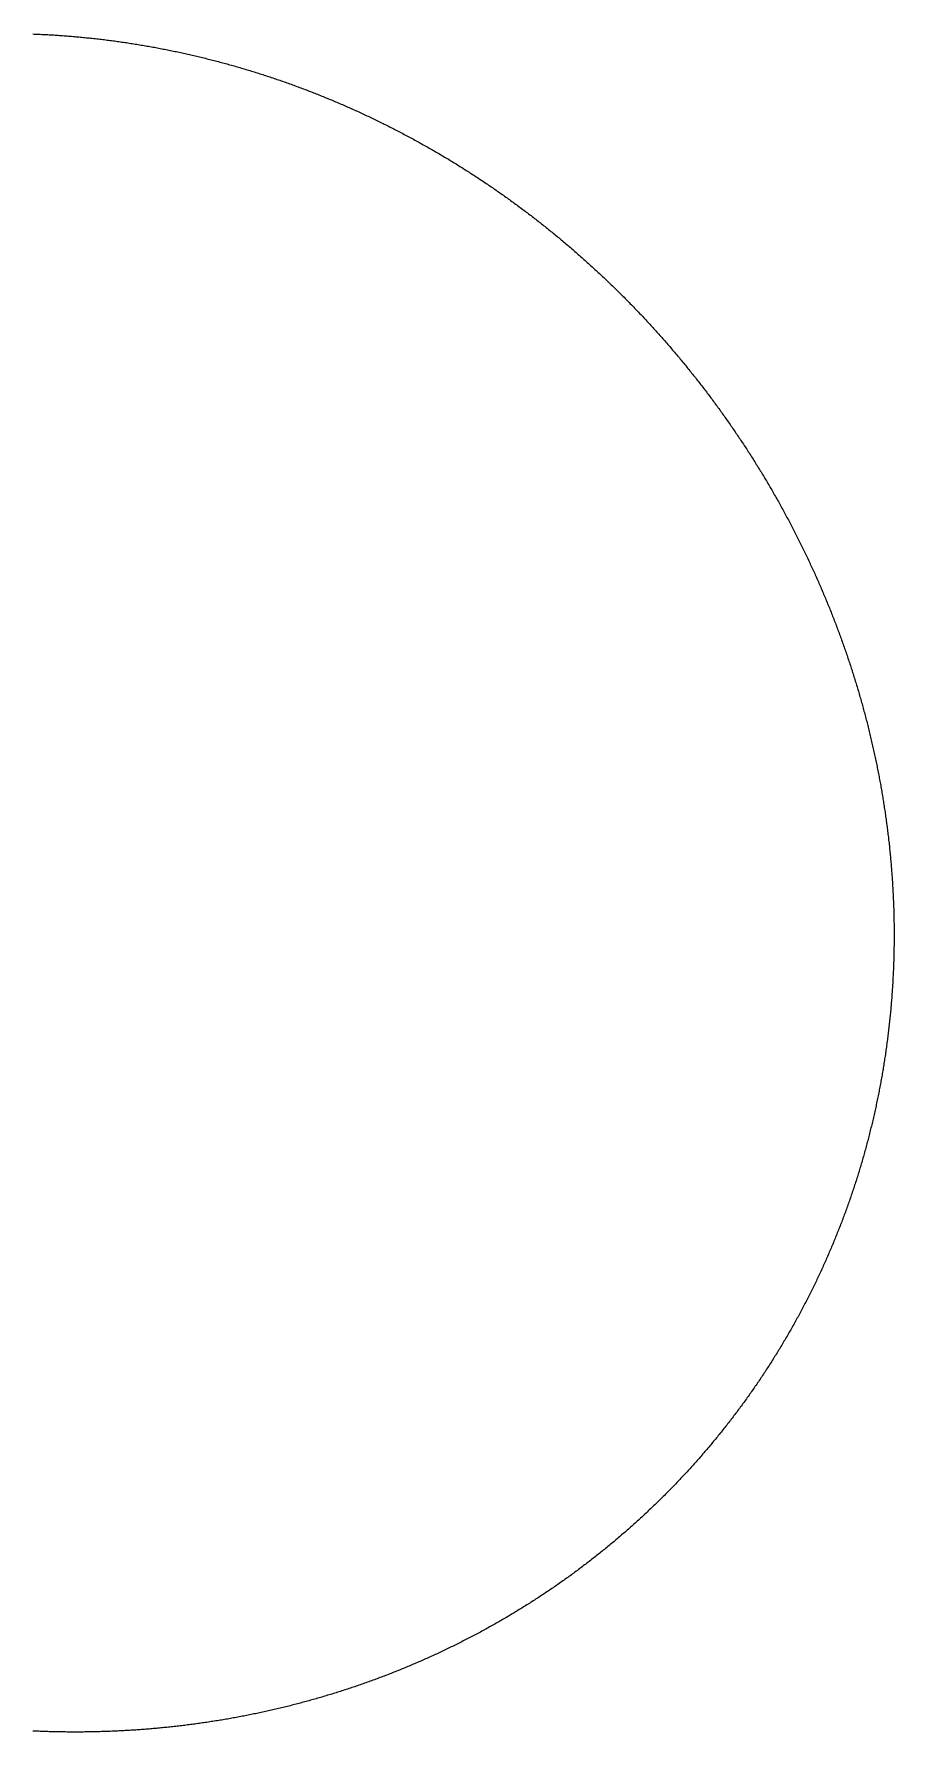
# Model space of a CAD drawing. Header units: metres. Extents: x -287 to 245, y -246 to 279.
# Drawn here: x -21 to 245, y -246 to 279 of the extents above; entities that cross this region are included whole.
import ezdxf

# ---------------------------------------------------------------- set-up
doc = ezdxf.new("R2010")
doc.units = ezdxf.units.M

msp = doc.modelspace()

# ---------------------------------------------------------------- linework, layer by layer
msp.add_lwpolyline([(-21.34, 278.56), (-20.88, 278.54), (-20.41, 278.52), (-19.95, 278.5), (-19.49, 278.48), (-19.03, 278.46), (-18.57, 278.44), (-18.11, 278.42), (-17.65, 278.4), (-17.19, 278.37), (-16.73, 278.35), (-16.27, 278.32), (-15.8, 278.29), (-15.34, 278.27), (-14.88, 278.24), (-14.42, 278.21), (-13.96, 278.18), (-13.5, 278.15), (-13.04, 278.12), (-12.58, 278.09), (-12.12, 278.05), (-11.66, 278.02), (-11.2, 277.98), (-10.74, 277.95), (-10.28, 277.91), (-9.82, 277.88), (-9.36, 277.84), (-8.9, 277.8), (-8.44, 277.76), (-7.98, 277.72), (-7.52, 277.68), (-7.06, 277.64), (-6.6, 277.59), (-6.14, 277.55), (-5.68, 277.51), (-5.22, 277.46), (-4.76, 277.41), (-4.3, 277.37), (-3.85, 277.32), (-3.39, 277.27), (-2.93, 277.22), (-2.47, 277.17), (-2.01, 277.12), (-1.55, 277.07), (-1.09, 277.02), (-0.63, 276.96), (-0.18, 276.91), (0.28, 276.85), (0.74, 276.8), (1.2, 276.74), (1.66, 276.69), (2.11, 276.63), (2.57, 276.57), (3.03, 276.51), (3.49, 276.45), (3.95, 276.39), (4.4, 276.32), (4.86, 276.26), (5.32, 276.2), (5.77, 276.13), (6.23, 276.07), (6.69, 276), (7.14, 275.93), (7.6, 275.87), (8.06, 275.8), (8.51, 275.73), (8.97, 275.66), (9.43, 275.59), (9.88, 275.51), (10.34, 275.44), (10.79, 275.37), (11.25, 275.29), (11.7, 275.22), (12.16, 275.14), (12.61, 275.07), (13.07, 274.99), (13.52, 274.91), (13.98, 274.83), (14.43, 274.75), (14.89, 274.67), (15.34, 274.59), (15.8, 274.51), (16.25, 274.43), (16.7, 274.34), (17.16, 274.26), (17.61, 274.17), (18.07, 274.09), (18.52, 274), (18.97, 273.91), (19.42, 273.82), (19.88, 273.73), (20.33, 273.64), (20.78, 273.55), (21.24, 273.46), (21.69, 273.37), (22.14, 273.28), (22.59, 273.18), (23.04, 273.09), (23.49, 272.99), (23.95, 272.9), (24.4, 272.8), (24.85, 272.7), (25.3, 272.6), (25.75, 272.5), (26.2, 272.4), (26.65, 272.3), (27.1, 272.2), (27.55, 272.1), (28, 271.99), (28.45, 271.89), (28.9, 271.78), (29.35, 271.68), (29.8, 271.57), (30.25, 271.47), (30.7, 271.36), (31.14, 271.25), (31.59, 271.14), (32.04, 271.03), (32.49, 270.92), (32.94, 270.81), (33.38, 270.69), (33.83, 270.58), (34.28, 270.46), (34.73, 270.35), (35.17, 270.23), (35.62, 270.12), (36.07, 270), (36.51, 269.88), (36.96, 269.76), (37.4, 269.64), (37.85, 269.52), (38.29, 269.4), (38.74, 269.28), (39.18, 269.16), (39.63, 269.03), (40.07, 268.91), (40.52, 268.78), (40.96, 268.66), (41.41, 268.53), (41.85, 268.4), (42.29, 268.28), (42.74, 268.15), (43.18, 268.02), (43.62, 267.89), (44.06, 267.76), (44.51, 267.62), (44.95, 267.49), (45.39, 267.36), (45.83, 267.22), (46.27, 267.09), (46.71, 266.95), (47.16, 266.81), (47.6, 266.68), (48.04, 266.54), (48.48, 266.4), (48.92, 266.26), (49.36, 266.12), (49.8, 265.98), (50.23, 265.84), (50.67, 265.69), (51.11, 265.55), (51.55, 265.41), (51.99, 265.26), (52.43, 265.12), (52.86, 264.97), (53.3, 264.82), (53.74, 264.68), (54.18, 264.53), (54.61, 264.38), (55.05, 264.23), (55.49, 264.08), (55.92, 263.93), (56.36, 263.77), (56.79, 263.62), (57.23, 263.47), (57.66, 263.31), (58.1, 263.16), (58.53, 263), (58.97, 262.84), (59.4, 262.69), (59.83, 262.53), (60.27, 262.37), (60.7, 262.21), (61.13, 262.05), (61.57, 261.89), (62, 261.73), (62.43, 261.56), (62.86, 261.4), (63.29, 261.24), (63.72, 261.07), (64.15, 260.91), (64.59, 260.74), (65.02, 260.57), (65.45, 260.41), (65.88, 260.24), (66.3, 260.07), (66.73, 259.9), (67.16, 259.73), (67.59, 259.56), (68.02, 259.38), (68.45, 259.21), (68.88, 259.04), (69.3, 258.86), (69.73, 258.69), (70.16, 258.51), (70.58, 258.34), (71.01, 258.16), (71.43, 257.98), (71.86, 257.8), (72.29, 257.62), (72.71, 257.44), (73.14, 257.26), (73.56, 257.08), (73.98, 256.9), (74.41, 256.71), (74.83, 256.53), (75.25, 256.35), (75.68, 256.16), (76.1, 255.97), (76.52, 255.79), (76.94, 255.6), (77.36, 255.41), (77.79, 255.22), (78.21, 255.03), (78.63, 254.84), (79.05, 254.65), (79.47, 254.46), (79.89, 254.27), (80.31, 254.08), (80.73, 253.88), (81.14, 253.69), (81.56, 253.49), (81.98, 253.3), (82.4, 253.1), (82.81, 252.9), (83.23, 252.71), (83.65, 252.51), (84.06, 252.31), (84.48, 252.11), (84.9, 251.91), (85.31, 251.7), (85.73, 251.5), (86.14, 251.3), (86.55, 251.1), (86.97, 250.89), (87.38, 250.69), (87.8, 250.48), (88.21, 250.27), (88.62, 250.07), (89.03, 249.86), (89.44, 249.65), (89.86, 249.44), (90.27, 249.23), (90.68, 249.02), (91.09, 248.81), (91.5, 248.6), (91.91, 248.39), (92.32, 248.17), (92.73, 247.96), (93.14, 247.75), (93.54, 247.53), (93.95, 247.31), (94.36, 247.1), (94.77, 246.88), (95.17, 246.66), (95.58, 246.44), (95.99, 246.22), (96.39, 246), (96.8, 245.78), (97.2, 245.56), (97.61, 245.34), (98.01, 245.12), (98.41, 244.89), (98.82, 244.67), (99.22, 244.44), (99.62, 244.22), (100.03, 243.99), (100.43, 243.77), (100.83, 243.54), (101.23, 243.31), (101.63, 243.08), (102.03, 242.85), (102.43, 242.62), (102.83, 242.39), (103.23, 242.16), (103.63, 241.93), (104.03, 241.69), (104.43, 241.46), (104.82, 241.23), (105.22, 240.99), (105.62, 240.76), (106.02, 240.52), (106.41, 240.28), (106.81, 240.05), (107.2, 239.81), (107.6, 239.57), (107.99, 239.33), (108.39, 239.09), (108.78, 238.85), (109.17, 238.61), (109.57, 238.37), (109.96, 238.12), (110.35, 237.88), (110.74, 237.64), (111.14, 237.39), (111.53, 237.15), (111.92, 236.9), (112.31, 236.65), (112.7, 236.41), (113.09, 236.16), (113.48, 235.91), (113.86, 235.66), (114.25, 235.41), (114.64, 235.16), (115.03, 234.91), (115.41, 234.66), (115.8, 234.41), (116.19, 234.15), (116.57, 233.9), (116.96, 233.65), (117.34, 233.39), (117.73, 233.14), (118.11, 232.88), (118.49, 232.62), (118.88, 232.37), (119.26, 232.11), (119.64, 231.85), (120.02, 231.59), (120.41, 231.33), (120.79, 231.07), (121.17, 230.81), (121.55, 230.55), (121.93, 230.28), (122.31, 230.02), (122.68, 229.76), (123.06, 229.49), (123.44, 229.23), (123.82, 228.96), (124.2, 228.7), (124.57, 228.43), (124.95, 228.16), (125.32, 227.89), (125.7, 227.62), (126.07, 227.36), (126.45, 227.09), (126.82, 226.82), (127.2, 226.54), (127.57, 226.27), (127.94, 226), (128.31, 225.73), (128.69, 225.45), (129.06, 225.18), (129.43, 224.9), (129.8, 224.63), (130.17, 224.35), (130.54, 224.08), (130.91, 223.8), (131.28, 223.52), (131.64, 223.24), (132.01, 222.96), (132.38, 222.68), (132.75, 222.4), (133.11, 222.12), (133.48, 221.84), (133.84, 221.56), (134.21, 221.28), (134.57, 220.99), (134.94, 220.71), (135.3, 220.43), (135.66, 220.14), (136.03, 219.86), (136.39, 219.57), (136.75, 219.28), (137.11, 219), (137.47, 218.71), (137.83, 218.42), (138.19, 218.13), (138.55, 217.84), (138.91, 217.55), (139.27, 217.26), (139.63, 216.97), (139.98, 216.68), (140.34, 216.39), (140.7, 216.09), (141.05, 215.8), (141.41, 215.5), (141.77, 215.21), (142.12, 214.91), (142.47, 214.62), (142.83, 214.32), (143.18, 214.02), (143.53, 213.73), (143.89, 213.43), (144.24, 213.13), (144.59, 212.83), (144.94, 212.53), (145.29, 212.23), (145.64, 211.93), (145.99, 211.63), (146.34, 211.33), (146.69, 211.02), (147.04, 210.72), (147.38, 210.42), (147.73, 210.11), (148.08, 209.81), (148.42, 209.5), (148.77, 209.19), (149.11, 208.89), (149.46, 208.58), (149.8, 208.27), (150.14, 207.96), (150.49, 207.66), (150.83, 207.35), (151.17, 207.04), (151.51, 206.73), (151.85, 206.41), (152.19, 206.1), (152.53, 205.79), (152.87, 205.48), (153.21, 205.16), (153.55, 204.85), (153.89, 204.54), (154.23, 204.22), (154.56, 203.91), (154.9, 203.59), (155.23, 203.27), (155.57, 202.96), (155.9, 202.64), (156.24, 202.32), (156.57, 202), (156.91, 201.68), (157.24, 201.36), (157.57, 201.04), (157.9, 200.72), (158.23, 200.4), (158.57, 200.08), (158.9, 199.75), (159.23, 199.43), (159.55, 199.11), (159.88, 198.78), (160.21, 198.46), (160.54, 198.13), (160.87, 197.81), (161.19, 197.48), (161.52, 197.16), (161.84, 196.83), (162.17, 196.5), (162.49, 196.17), (162.82, 195.84), (163.14, 195.52), (163.46, 195.19), (163.79, 194.86), (164.11, 194.52), (164.43, 194.19), (164.75, 193.86), (165.07, 193.53), (165.39, 193.2), (165.71, 192.86), (166.03, 192.53), (166.35, 192.19), (166.66, 191.86), (166.98, 191.52), (167.3, 191.19), (167.61, 190.85), (167.93, 190.52), (168.25, 190.18), (168.56, 189.84), (168.87, 189.5), (169.19, 189.16), (169.5, 188.82), (169.81, 188.48), (170.12, 188.14), (170.44, 187.8), (170.75, 187.46), (171.06, 187.12), (171.37, 186.78), (171.67, 186.43), (171.98, 186.09), (172.29, 185.75), (172.6, 185.4), (172.9, 185.06), (173.21, 184.71), (173.52, 184.37), (173.82, 184.02), (174.13, 183.67), (174.43, 183.33), (174.73, 182.98), (175.04, 182.63), (175.34, 182.28), (175.64, 181.93), (175.94, 181.58), (176.24, 181.23), (176.54, 180.88), (176.84, 180.53), (177.14, 180.18), (177.44, 179.83), (177.74, 179.48), (178.04, 179.12), (178.33, 178.77), (178.63, 178.42), (178.92, 178.06), (179.22, 177.71), (179.51, 177.35), (179.81, 176.99), (180.1, 176.64), (180.39, 176.28), (180.69, 175.92), (180.98, 175.57), (181.27, 175.21), (181.56, 174.85), (181.85, 174.49), (182.14, 174.13), (182.43, 173.77), (182.72, 173.41), (183, 173.05), (183.29, 172.69), (183.58, 172.33), (183.86, 171.96), (184.15, 171.6), (184.43, 171.24), (184.72, 170.88), (185, 170.51), (185.29, 170.15), (185.57, 169.78), (185.85, 169.42), (186.13, 169.05), (186.41, 168.68), (186.69, 168.32), (186.97, 167.95), (187.25, 167.58), (187.53, 167.21), (187.81, 166.85), (188.09, 166.48), (188.36, 166.11), (188.64, 165.74), (188.91, 165.37), (189.19, 165), (189.46, 164.63), (189.74, 164.25), (190.01, 163.88), (190.28, 163.51), (190.56, 163.14), (190.83, 162.76), (191.1, 162.39), (191.37, 162.02), (191.64, 161.64), (191.91, 161.27), (192.18, 160.89), (192.44, 160.52), (192.71, 160.14), (192.98, 159.76), (193.24, 159.39), (193.51, 159.01), (193.77, 158.63), (194.04, 158.25), (194.3, 157.87), (194.57, 157.49), (194.83, 157.11), (195.09, 156.73), (195.35, 156.35), (195.61, 155.97), (195.87, 155.59), (196.13, 155.21), (196.39, 154.83), (196.65, 154.45), (196.91, 154.06), (197.16, 153.68), (197.42, 153.3), (197.68, 152.91), (197.93, 152.53), (198.19, 152.14), (198.44, 151.76), (198.7, 151.37), (198.95, 150.99), (199.2, 150.6), (199.45, 150.21), (199.7, 149.83), (199.95, 149.44), (200.2, 149.05), (200.45, 148.66), (200.7, 148.27), (200.95, 147.88), (201.2, 147.49), (201.44, 147.1), (201.69, 146.71), (201.94, 146.32), (202.18, 145.93), (202.43, 145.54), (202.67, 145.15), (202.91, 144.76), (203.15, 144.36), (203.4, 143.97), (203.64, 143.58), (203.88, 143.18), (204.12, 142.79), (204.36, 142.39), (204.6, 142), (204.83, 141.6), (205.07, 141.21), (205.31, 140.81), (205.55, 140.41), (205.78, 140.02), (206.02, 139.62), (206.25, 139.22), (206.48, 138.82), (206.72, 138.43), (206.95, 138.03), (207.18, 137.63), (207.41, 137.23), (207.64, 136.83), (207.87, 136.43), (208.1, 136.03), (208.33, 135.63), (208.56, 135.23), (208.79, 134.83), (209.01, 134.42), (209.24, 134.02), (209.47, 133.62), (209.69, 133.22), (209.92, 132.81), (210.14, 132.41), (210.36, 132), (210.58, 131.6), (210.81, 131.19), (211.03, 130.79), (211.25, 130.38), (211.47, 129.98), (211.69, 129.57), (211.9, 129.16), (212.12, 128.76), (212.34, 128.35), (212.56, 127.94), (212.77, 127.53), (212.99, 127.13), (213.2, 126.72), (213.41, 126.31), (213.63, 125.9), (213.84, 125.49), (214.05, 125.08), (214.26, 124.67), (214.47, 124.26), (214.68, 123.85), (214.89, 123.44), (215.1, 123.02), (215.31, 122.61), (215.52, 122.2), (215.72, 121.79), (215.93, 121.37), (216.13, 120.96), (216.34, 120.55), (216.54, 120.13), (216.74, 119.72), (216.95, 119.3), (217.15, 118.89), (217.35, 118.47), (217.55, 118.06), (217.75, 117.64), (217.95, 117.22), (218.15, 116.81), (218.35, 116.39), (218.54, 115.97), (218.74, 115.56), (218.94, 115.14), (219.13, 114.72), (219.32, 114.3), (219.52, 113.88), (219.71, 113.46), (219.9, 113.04), (220.1, 112.62), (220.29, 112.2), (220.48, 111.78), (220.67, 111.36), (220.86, 110.94), (221.04, 110.52), (221.23, 110.1), (221.42, 109.68), (221.61, 109.25), (221.79, 108.83), (221.98, 108.41), (222.16, 107.99), (222.34, 107.56), (222.53, 107.14), (222.71, 106.71), (222.89, 106.29), (223.07, 105.86), (223.25, 105.44), (223.43, 105.01), (223.61, 104.59), (223.79, 104.16), (223.97, 103.74), (224.14, 103.31), (224.32, 102.88), (224.49, 102.46), (224.67, 102.03), (224.84, 101.6), (225.02, 101.17), (225.19, 100.75), (225.36, 100.32), (225.53, 99.89), (225.7, 99.46), (225.87, 99.03), (226.04, 98.6), (226.21, 98.17), (226.37, 97.74), (226.54, 97.31), (226.71, 96.88), (226.87, 96.45), (227.04, 96.02), (227.2, 95.59), (227.36, 95.16), (227.53, 94.72), (227.69, 94.29), (227.85, 93.86), (228.01, 93.43), (228.17, 92.99), (228.33, 92.56), (228.49, 92.13), (228.65, 91.69), (228.8, 91.26), (228.96, 90.82), (229.11, 90.39), (229.27, 89.95), (229.42, 89.52), (229.58, 89.08), (229.73, 88.65), (229.88, 88.21), (230.03, 87.78), (230.18, 87.34), (230.33, 86.9), (230.48, 86.47), (230.63, 86.03), (230.78, 85.59), (230.92, 85.15), (231.07, 84.72), (231.22, 84.28), (231.36, 83.84), (231.51, 83.4), (231.65, 82.96), (231.79, 82.52), (231.93, 82.09), (232.07, 81.65), (232.21, 81.21), (232.35, 80.77), (232.49, 80.33), (232.63, 79.89), (232.77, 79.45), (232.91, 79), (233.04, 78.56), (233.18, 78.12), (233.31, 77.68), (233.45, 77.24), (233.58, 76.8), (233.71, 76.36), (233.84, 75.91), (233.98, 75.47), (234.11, 75.03), (234.24, 74.58), (234.36, 74.14), (234.49, 73.7), (234.62, 73.25), (234.75, 72.81), (234.87, 72.37), (235, 71.92), (235.12, 71.48), (235.25, 71.03), (235.37, 70.59), (235.49, 70.14), (235.61, 69.7), (235.73, 69.25), (235.85, 68.81), (235.97, 68.36), (236.09, 67.92), (236.21, 67.47), (236.33, 67.02), (236.44, 66.58), (236.56, 66.13), (236.67, 65.68), (236.79, 65.23), (236.9, 64.79), (237.01, 64.34), (237.12, 63.89), (237.24, 63.44), (237.35, 63), (237.45, 62.55), (237.56, 62.1), (237.67, 61.65), (237.78, 61.2), (237.89, 60.75), (237.99, 60.3), (238.1, 59.85), (238.2, 59.4), (238.3, 58.95), (238.41, 58.5), (238.51, 58.05), (238.61, 57.6), (238.71, 57.15), (238.81, 56.7), (238.91, 56.25), (239.01, 55.8), (239.1, 55.35), (239.2, 54.9), (239.3, 54.45), (239.39, 53.99), (239.48, 53.54), (239.58, 53.09), (239.67, 52.64), (239.76, 52.19), (239.85, 51.73), (239.94, 51.28), (240.03, 50.83), (240.12, 50.38), (240.21, 49.92), (240.3, 49.47), (240.39, 49.02), (240.47, 48.56), (240.56, 48.11), (240.64, 47.65), (240.72, 47.2), (240.81, 46.75), (240.89, 46.29), (240.97, 45.84), (241.05, 45.38), (241.13, 44.93), (241.21, 44.47), (241.29, 44.02), (241.36, 43.56), (241.44, 43.11), (241.52, 42.65), (241.59, 42.2), (241.67, 41.74), (241.74, 41.29), (241.81, 40.83), (241.88, 40.38), (241.95, 39.92), (242.02, 39.46), (242.09, 39.01), (242.16, 38.55), (242.23, 38.09), (242.3, 37.64), (242.36, 37.18), (242.43, 36.72), (242.49, 36.27), (242.56, 35.81), (242.62, 35.35), (242.68, 34.89), (242.74, 34.44), (242.8, 33.98), (242.86, 33.52), (242.92, 33.06), (242.98, 32.61), (243.04, 32.15), (243.09, 31.69), (243.15, 31.23), (243.2, 30.77), (243.26, 30.32), (243.31, 29.86), (243.36, 29.4), (243.42, 28.94), (243.47, 28.48), (243.52, 28.02), (243.57, 27.56), (243.61, 27.1), (243.66, 26.65), (243.71, 26.19), (243.75, 25.73), (243.8, 25.27), (243.84, 24.81), (243.89, 24.35), (243.93, 23.89), (243.97, 23.43), (244.01, 22.97), (244.06, 22.51), (244.09, 22.05), (244.13, 21.59), (244.17, 21.13), (244.21, 20.67), (244.25, 20.21), (244.28, 19.75), (244.32, 19.29), (244.35, 18.83), (244.38, 18.37), (244.42, 17.91), (244.45, 17.45), (244.48, 16.99), (244.51, 16.53), (244.54, 16.07), (244.57, 15.61), (244.59, 15.14), (244.62, 14.68), (244.65, 14.22), (244.67, 13.76), (244.69, 13.3), (244.72, 12.84), (244.74, 12.38), (244.76, 11.92), (244.78, 11.46), (244.8, 11), (244.82, 10.54), (244.84, 10.07), (244.86, 9.61), (244.87, 9.15), (244.89, 8.69), (244.91, 8.23), (244.92, 7.77), (244.93, 7.31), (244.95, 6.84), (244.96, 6.38), (244.97, 5.92), (244.98, 5.46), (244.99, 5), (244.99, 4.54), (245, 4.08), (245.01, 3.61), (245.01, 3.15), (245.02, 2.69), (245.02, 2.23), (245.02, 1.77), (245.03, 1.31), (245.03, 0.85), (245.03, 0.38), (245.03, 0), (245.03, 0), (245.03, -0.08), (245.03, -0.54), (245.03, -1), (245.02, -1.46), (245.02, -1.92), (245.02, -2.39), (245.01, -2.85), (245.01, -3.31), (245, -3.77), (245, -3.77), (244.99, -4.23), (244.99, -4.69), (244.98, -5.15), (244.97, -5.62), (244.96, -6.08), (244.95, -6.54), (244.93, -7), (244.92, -7.46), (244.91, -7.92), (244.89, -8.38), (244.88, -8.85), (244.86, -9.31), (244.85, -9.77), (244.83, -10.23), (244.81, -10.69), (244.79, -11.15), (244.77, -11.61), (244.75, -12.07), (244.73, -12.53), (244.7, -13), (244.68, -13.46), (244.65, -13.92), (244.63, -14.38), (244.6, -14.84), (244.57, -15.3), (244.55, -15.76), (244.52, -16.22), (244.49, -16.68), (244.46, -17.14), (244.42, -17.6), (244.39, -18.06), (244.36, -18.52), (244.32, -18.98), (244.29, -19.44), (244.25, -19.9), (244.22, -20.36), (244.18, -20.82), (244.14, -21.28), (244.1, -21.74), (244.06, -22.2), (244.02, -22.66), (243.98, -23.12), (243.93, -23.58), (243.89, -24.04), (243.85, -24.5), (243.8, -24.96), (243.76, -25.42), (243.71, -25.88), (243.66, -26.34), (243.61, -26.8), (243.56, -27.26), (243.51, -27.72), (243.46, -28.17), (243.41, -28.63), (243.36, -29.09), (243.3, -29.55), (243.25, -30.01), (243.19, -30.47), (243.14, -30.92), (243.08, -31.38), (243.02, -31.84), (242.96, -32.3), (242.9, -32.76), (242.84, -33.21), (242.78, -33.67), (242.72, -34.13), (242.66, -34.59), (242.59, -35.04), (242.53, -35.5), (242.46, -35.96), (242.4, -36.41), (242.33, -36.87), (242.26, -37.33), (242.19, -37.78), (242.12, -38.24), (242.05, -38.7), (241.98, -39.15), (241.91, -39.61), (241.84, -40.06), (241.76, -40.52), (241.69, -40.97), (241.61, -41.43), (241.54, -41.88), (241.46, -42.34), (241.38, -42.79), (241.3, -43.25), (241.22, -43.7), (241.14, -44.16), (241.06, -44.61), (240.98, -45.07), (240.89, -45.52), (240.81, -45.97), (240.72, -46.43), (240.64, -46.88), (240.55, -47.33), (240.46, -47.79), (240.38, -48.24), (240.29, -48.69), (240.2, -49.15), (240.11, -49.6), (240.01, -50.05), (239.92, -50.5), (239.83, -50.96), (239.73, -51.41), (239.64, -51.86), (239.54, -52.31), (239.45, -52.76), (239.35, -53.21), (239.25, -53.66), (239.15, -54.11), (239.05, -54.57), (238.95, -55.02), (238.85, -55.47), (238.75, -55.92), (238.64, -56.37), (238.54, -56.81), (238.43, -57.26), (238.33, -57.71), (238.22, -58.16), (238.11, -58.61), (238, -59.06), (237.89, -59.51), (237.78, -59.96), (237.67, -60.4), (237.56, -60.85), (237.45, -61.3), (237.33, -61.75), (237.22, -62.19), (237.1, -62.64), (236.99, -63.09), (236.87, -63.53), (236.75, -63.98), (236.64, -64.43), (236.52, -64.87), (236.4, -65.32), (236.27, -65.76), (236.15, -66.21), (236.03, -66.65), (235.91, -67.1), (235.78, -67.54), (235.66, -67.99), (235.53, -68.43), (235.4, -68.87), (235.27, -69.32), (235.15, -69.76), (235.02, -70.2), (234.89, -70.65), (234.76, -71.09), (234.62, -71.53), (234.49, -71.97), (234.36, -72.42), (234.22, -72.86), (234.09, -73.3), (233.95, -73.74), (233.81, -74.18), (233.68, -74.62), (233.54, -75.06), (233.4, -75.5), (233.26, -75.94), (233.12, -76.38), (232.97, -76.82), (232.83, -77.26), (232.69, -77.7), (232.54, -78.14), (232.4, -78.57), (232.25, -79.01), (232.1, -79.45), (231.96, -79.89), (231.81, -80.32), (231.66, -80.76), (231.51, -81.2), (231.36, -81.63), (231.2, -82.07), (231.05, -82.5), (230.9, -82.94), (230.74, -83.37), (230.59, -83.81), (230.43, -84.24), (230.28, -84.68), (230.12, -85.11), (229.96, -85.54), (229.8, -85.98), (229.64, -86.41), (229.48, -86.84), (229.32, -87.27), (229.15, -87.71), (228.99, -88.14), (228.83, -88.57), (228.66, -89), (228.49, -89.43), (228.33, -89.86), (228.16, -90.29), (227.99, -90.72), (227.82, -91.15), (227.65, -91.58), (227.48, -92.01), (227.31, -92.44), (227.14, -92.86), (226.96, -93.29), (226.79, -93.72), (226.62, -94.15), (226.44, -94.57), (226.26, -95), (226.09, -95.43), (225.91, -95.85), (225.73, -96.28), (225.55, -96.7), (225.37, -97.13), (225.19, -97.55), (225, -97.98), (224.82, -98.4), (224.64, -98.82), (224.45, -99.25), (224.27, -99.67), (224.08, -100.09), (223.89, -100.51), (223.71, -100.93), (223.52, -101.36), (223.33, -101.78), (223.14, -102.2), (222.95, -102.62), (222.75, -103.04), (222.56, -103.46), (222.37, -103.88), (222.17, -104.29), (221.98, -104.71), (221.78, -105.13), (221.59, -105.55), (221.39, -105.96), (221.19, -106.38), (220.99, -106.8), (220.79, -107.21), (220.59, -107.63), (220.39, -108.04), (220.19, -108.46), (219.98, -108.87), (219.78, -109.29), (219.57, -109.7), (219.37, -110.12), (219.16, -110.53), (218.96, -110.94), (218.75, -111.35), (218.54, -111.76), (218.33, -112.18), (218.12, -112.59), (217.91, -113), (217.7, -113.41), (217.48, -113.82), (217.27, -114.23), (217.06, -114.63), (216.84, -115.04), (216.63, -115.45), (216.41, -115.86), (216.19, -116.27), (215.98, -116.67), (215.76, -117.08), (215.54, -117.49), (215.32, -117.89), (215.1, -118.3), (214.87, -118.7), (214.65, -119.11), (214.43, -119.51), (214.2, -119.91), (213.98, -120.32), (213.75, -120.72), (213.53, -121.12), (213.3, -121.52), (213.07, -121.92), (212.84, -122.32), (212.61, -122.72), (212.38, -123.12), (212.15, -123.52), (211.92, -123.92), (211.69, -124.32), (211.45, -124.72), (211.22, -125.12), (210.98, -125.51), (210.75, -125.91), (210.51, -126.31), (210.27, -126.7), (210.04, -127.1), (209.8, -127.49), (209.56, -127.89), (209.32, -128.28), (209.08, -128.68), (208.83, -129.07), (208.59, -129.46), (208.35, -129.85), (208.1, -130.25), (207.86, -130.64), (207.61, -131.03), (207.37, -131.42), (207.12, -131.81), (206.87, -132.2), (206.62, -132.59), (206.37, -132.98), (206.12, -133.36), (205.87, -133.75), (205.62, -134.14), (205.37, -134.52), (205.12, -134.91), (204.86, -135.3), (204.61, -135.68), (204.35, -136.07), (204.1, -136.45), (203.84, -136.83), (203.58, -137.22), (203.33, -137.6), (203.07, -137.98), (202.81, -138.36), (202.55, -138.74), (202.29, -139.12), (202.02, -139.5), (201.76, -139.88), (201.5, -140.26), (201.23, -140.64), (200.97, -141.02), (200.7, -141.4), (200.44, -141.77), (200.17, -142.15), (199.9, -142.53), (199.63, -142.9), (199.37, -143.28), (199.1, -143.65), (198.83, -144.03), (198.55, -144.4), (198.28, -144.77), (198.01, -145.14), (197.74, -145.52), (197.46, -145.89), (197.19, -146.26), (196.91, -146.63), (196.64, -147), (196.36, -147.37), (196.08, -147.74), (195.8, -148.11), (195.52, -148.47), (195.24, -148.84), (194.96, -149.21), (194.68, -149.57), (194.4, -149.94), (194.12, -150.3), (193.84, -150.67), (193.55, -151.03), (193.27, -151.39), (192.98, -151.76), (192.7, -152.12), (192.41, -152.48), (192.12, -152.84), (191.83, -153.2), (191.54, -153.56), (191.25, -153.92), (190.96, -154.28), (190.67, -154.64), (190.38, -155), (190.09, -155.35), (189.8, -155.71), (189.5, -156.07), (189.21, -156.42), (188.91, -156.78), (188.62, -157.13), (188.32, -157.49), (188.02, -157.84), (187.73, -158.19), (187.43, -158.54), (187.13, -158.9), (186.83, -159.25), (186.53, -159.6), (186.23, -159.95), (185.93, -160.3), (185.62, -160.65), (185.32, -160.99), (185.02, -161.34), (184.71, -161.69), (184.41, -162.03), (184.1, -162.38), (183.8, -162.73), (183.49, -163.07), (183.18, -163.41), (182.87, -163.76), (182.56, -164.1), (182.25, -164.44), (181.94, -164.78), (181.63, -165.13), (181.32, -165.47), (181.01, -165.81), (180.7, -166.15), (180.38, -166.48), (180.07, -166.82), (179.75, -167.16), (179.44, -167.5), (179.12, -167.83), (178.81, -168.17), (178.49, -168.5), (178.17, -168.84), (177.85, -169.17), (177.53, -169.51), (177.21, -169.84), (176.89, -170.17), (176.57, -170.5), (176.25, -170.83), (175.93, -171.16), (175.6, -171.49), (175.28, -171.82), (174.95, -172.15), (174.63, -172.48), (174.3, -172.8), (173.98, -173.13), (173.65, -173.46), (173.32, -173.78), (172.99, -174.11), (172.67, -174.43), (172.34, -174.75), (172.01, -175.08), (171.68, -175.4), (171.34, -175.72), (171.01, -176.04), (170.68, -176.36), (170.35, -176.68), (170.01, -177), (169.68, -177.32), (169.34, -177.63), (169.01, -177.95), (168.67, -178.27), (168.34, -178.58), (168, -178.9), (167.66, -179.21), (167.32, -179.53), (166.98, -179.84), (166.64, -180.15), (166.3, -180.46), (165.96, -180.77), (165.62, -181.08), (165.28, -181.39), (164.94, -181.7), (164.59, -182.01), (164.25, -182.32), (163.9, -182.63), (163.56, -182.93), (163.21, -183.24), (162.87, -183.54), (162.52, -183.85), (162.17, -184.15), (161.82, -184.46), (161.48, -184.76), (161.13, -185.06), (160.78, -185.36), (160.43, -185.66), (160.08, -185.96), (159.72, -186.26), (159.37, -186.56), (159.02, -186.86), (158.67, -187.16), (158.31, -187.45), (157.96, -187.75), (157.6, -188.04), (157.25, -188.34), (156.89, -188.63), (156.54, -188.92), (156.18, -189.22), (155.82, -189.51), (155.46, -189.8), (155.1, -190.09), (154.75, -190.38), (154.39, -190.67), (154.03, -190.96), (153.66, -191.25), (153.3, -191.53), (152.94, -191.82), (152.58, -192.1), (152.22, -192.39), (151.85, -192.67), (151.49, -192.96), (151.12, -193.24), (150.76, -193.52), (150.39, -193.8), (150.03, -194.08), (149.66, -194.36), (149.29, -194.64), (148.92, -194.92), (148.56, -195.2), (148.19, -195.48), (147.82, -195.76), (147.45, -196.03), (147.08, -196.31), (146.71, -196.58), (146.33, -196.85), (145.96, -197.13), (145.59, -197.4), (145.22, -197.67), (144.84, -197.94), (144.47, -198.21), (144.09, -198.48), (143.72, -198.75), (143.34, -199.02), (142.97, -199.29), (142.59, -199.56), (142.21, -199.82), (141.84, -200.09), (141.46, -200.35), (141.08, -200.62), (140.7, -200.88), (140.32, -201.14), (139.94, -201.4), (139.56, -201.66), (139.18, -201.92), (138.8, -202.18), (138.42, -202.44), (138.03, -202.7), (137.65, -202.96), (137.27, -203.22), (136.88, -203.47), (136.5, -203.73), (136.11, -203.98), (135.73, -204.24), (135.34, -204.49), (134.96, -204.74), (134.57, -204.99), (134.18, -205.24), (133.79, -205.49), (133.41, -205.74), (133.02, -205.99), (132.63, -206.24), (132.24, -206.49), (131.85, -206.74), (131.46, -206.98), (131.07, -207.23), (130.67, -207.47), (130.28, -207.71), (129.89, -207.96), (129.5, -208.2), (129.1, -208.44), (128.71, -208.68), (128.32, -208.92), (127.92, -209.16), (127.53, -209.4), (127.13, -209.64), (126.73, -209.88), (126.34, -210.11), (125.94, -210.35), (125.54, -210.58), (125.15, -210.82), (124.75, -211.05), (124.35, -211.28), (123.95, -211.51), (123.55, -211.75), (123.15, -211.98), (122.75, -212.21), (122.35, -212.44), (121.95, -212.66), (121.55, -212.89), (121.15, -213.12), (120.74, -213.34), (120.34, -213.57), (119.94, -213.79), (119.53, -214.02), (119.13, -214.24), (118.73, -214.46), (118.32, -214.69), (117.92, -214.91), (117.51, -215.13), (117.1, -215.35), (116.7, -215.56), (116.29, -215.78), (115.88, -216), (115.48, -216.22), (115.07, -216.43), (114.66, -216.65), (114.25, -216.86), (113.84, -217.07), (113.43, -217.29), (113.02, -217.5), (112.61, -217.71), (112.2, -217.92), (111.79, -218.13), (111.38, -218.34), (110.96, -218.55), (110.55, -218.75), (110.14, -218.96), (109.73, -219.17), (109.31, -219.37), (108.9, -219.58), (108.48, -219.78), (108.07, -219.98), (107.66, -220.18), (107.24, -220.38), (106.82, -220.58), (106.41, -220.78), (105.99, -220.98), (105.57, -221.18), (105.16, -221.38), (104.74, -221.58), (104.32, -221.77), (103.9, -221.97), (103.48, -222.16), (103.07, -222.35), (102.65, -222.55), (102.23, -222.74), (101.81, -222.93), (101.39, -223.12), (100.96, -223.31), (100.54, -223.5), (100.12, -223.69), (99.7, -223.87), (99.28, -224.06), (98.86, -224.25), (98.43, -224.43), (98.01, -224.62), (97.59, -224.8), (97.16, -224.98), (96.74, -225.16), (96.31, -225.34), (95.89, -225.53), (95.46, -225.71), (95.04, -225.88), (94.61, -226.06), (94.19, -226.24), (93.76, -226.42), (93.33, -226.59), (92.91, -226.77), (92.48, -226.94), (92.05, -227.11), (91.62, -227.29), (91.19, -227.46), (90.77, -227.63), (90.34, -227.8), (89.91, -227.97), (89.48, -228.14), (89.05, -228.31), (88.62, -228.47), (88.19, -228.64), (87.76, -228.81), (87.33, -228.97), (86.89, -229.13), (86.46, -229.3), (86.03, -229.46), (85.6, -229.62), (85.17, -229.78), (84.73, -229.94), (84.3, -230.1), (83.87, -230.26), (83.43, -230.42), (83, -230.58), (82.56, -230.73), (82.13, -230.89), (81.69, -231.04), (81.26, -231.2), (80.82, -231.35), (80.39, -231.5), (79.95, -231.65), (79.52, -231.8), (79.08, -231.95), (78.64, -232.1), (78.21, -232.25), (77.77, -232.4), (77.33, -232.54), (76.89, -232.69), (76.45, -232.84), (76.02, -232.98), (75.58, -233.12), (75.14, -233.27), (74.7, -233.41), (74.26, -233.55), (73.82, -233.69), (73.38, -233.83), (72.94, -233.97), (72.5, -234.11), (72.06, -234.25), (71.62, -234.38), (71.18, -234.52), (70.74, -234.65), (70.29, -234.79), (69.85, -234.92), (69.41, -235.05), (68.97, -235.19), (68.53, -235.32), (68.08, -235.45), (67.64, -235.58), (67.2, -235.71), (66.75, -235.83), (66.31, -235.96), (65.87, -236.09), (65.42, -236.21), (64.98, -236.34), (64.53, -236.46), (64.09, -236.59), (63.64, -236.71), (63.2, -236.83), (62.75, -236.95), (62.31, -237.07), (61.86, -237.19), (61.41, -237.31), (60.97, -237.43), (60.52, -237.54), (60.08, -237.66), (59.63, -237.77), (59.18, -237.89), (58.73, -238), (58.29, -238.12), (57.84, -238.23), (57.39, -238.34), (56.94, -238.45), (56.49, -238.56), (56.05, -238.67), (55.6, -238.78), (55.15, -238.89), (54.7, -238.99), (54.25, -239.1), (53.8, -239.2), (53.35, -239.31), (52.9, -239.41), (52.45, -239.52), (52, -239.62), (51.55, -239.72), (51.1, -239.82), (50.65, -239.92), (50.2, -240.02), (49.75, -240.12), (49.3, -240.21), (48.85, -240.31), (48.39, -240.41), (47.94, -240.5), (47.49, -240.6), (47.04, -240.69), (46.59, -240.78), (46.13, -240.87), (45.68, -240.96), (45.23, -241.05), (44.78, -241.14), (44.32, -241.23), (43.87, -241.32), (43.42, -241.41), (42.96, -241.49), (42.51, -241.58), (42.06, -241.67), (41.6, -241.75), (41.15, -241.83), (40.7, -241.92), (40.24, -242), (39.79, -242.08), (39.33, -242.16), (38.88, -242.24), (38.42, -242.32), (37.97, -242.39), (37.51, -242.47), (37.06, -242.55), (36.6, -242.62), (36.15, -242.7), (35.69, -242.77), (35.24, -242.84), (34.78, -242.92), (34.32, -242.99), (33.87, -243.06), (33.41, -243.13), (32.95, -243.2), (32.5, -243.27), (32.04, -243.33), (31.59, -243.4), (31.13, -243.47), (30.67, -243.53), (30.21, -243.6), (29.76, -243.66), (29.3, -243.72), (28.84, -243.79), (28.39, -243.85), (27.93, -243.91), (27.47, -243.97), (27.01, -244.03), (26.55, -244.09), (26.1, -244.14), (25.64, -244.2), (25.18, -244.26), (24.72, -244.31), (24.26, -244.37), (23.81, -244.42), (23.35, -244.47), (22.89, -244.52), (22.43, -244.58), (21.97, -244.63), (21.51, -244.68), (21.05, -244.73), (20.59, -244.77), (20.13, -244.82), (19.68, -244.87), (19.22, -244.91), (18.76, -244.96), (18.3, -245), (17.84, -245.05), (17.38, -245.09), (16.92, -245.13), (16.46, -245.17), (16, -245.21), (15.54, -245.25), (15.08, -245.29), (14.62, -245.33), (14.16, -245.37), (13.7, -245.41), (13.24, -245.44), (12.78, -245.48), (12.32, -245.51), (11.86, -245.54), (11.4, -245.58), (10.94, -245.61), (10.48, -245.64), (10.02, -245.67), (9.56, -245.7), (9.1, -245.73), (8.63, -245.76), (8.17, -245.79), (7.71, -245.81), (7.25, -245.84), (6.79, -245.86), (6.33, -245.89), (5.87, -245.91), (5.41, -245.93), (4.95, -245.96), (4.49, -245.98), (4.03, -246), (3.56, -246.02), (3.1, -246.04), (2.64, -246.06), (2.18, -246.07), (1.72, -246.09), (1.26, -246.11), (0.8, -246.12), (0.34, -246.14), (-0.13, -246.15), (-0.59, -246.16), (-1.05, -246.18), (-1.51, -246.19), (-1.97, -246.2), (-2.43, -246.21), (-2.89, -246.22), (-3.36, -246.23), (-3.82, -246.23), (-4.28, -246.24), (-4.74, -246.25), (-5.2, -246.25), (-5.66, -246.26), (-6.12, -246.26), (-6.59, -246.26), (-7.05, -246.27), (-7.51, -246.27), (-7.97, -246.27), (-8.43, -246.27), (-8.89, -246.27), (-9.36, -246.27), (-9.82, -246.27), (-10.28, -246.26), (-10.74, -246.26), (-11.2, -246.25), (-11.66, -246.25), (-12.12, -246.24), (-12.59, -246.24), (-13.05, -246.23), (-13.51, -246.22), (-13.97, -246.21), (-14.43, -246.2), (-14.89, -246.19), (-15.35, -246.18), (-15.82, -246.17), (-16.28, -246.16), (-16.74, -246.15), (-17.2, -246.13), (-17.66, -246.12), (-18.12, -246.1), (-18.58, -246.09), (-19.05, -246.07), (-19.51, -246.05), (-19.97, -246.03), (-20.43, -246.01), (-20.89, -245.99), (-21.35, -245.97)])

doc.saveas('drawing.dxf')
